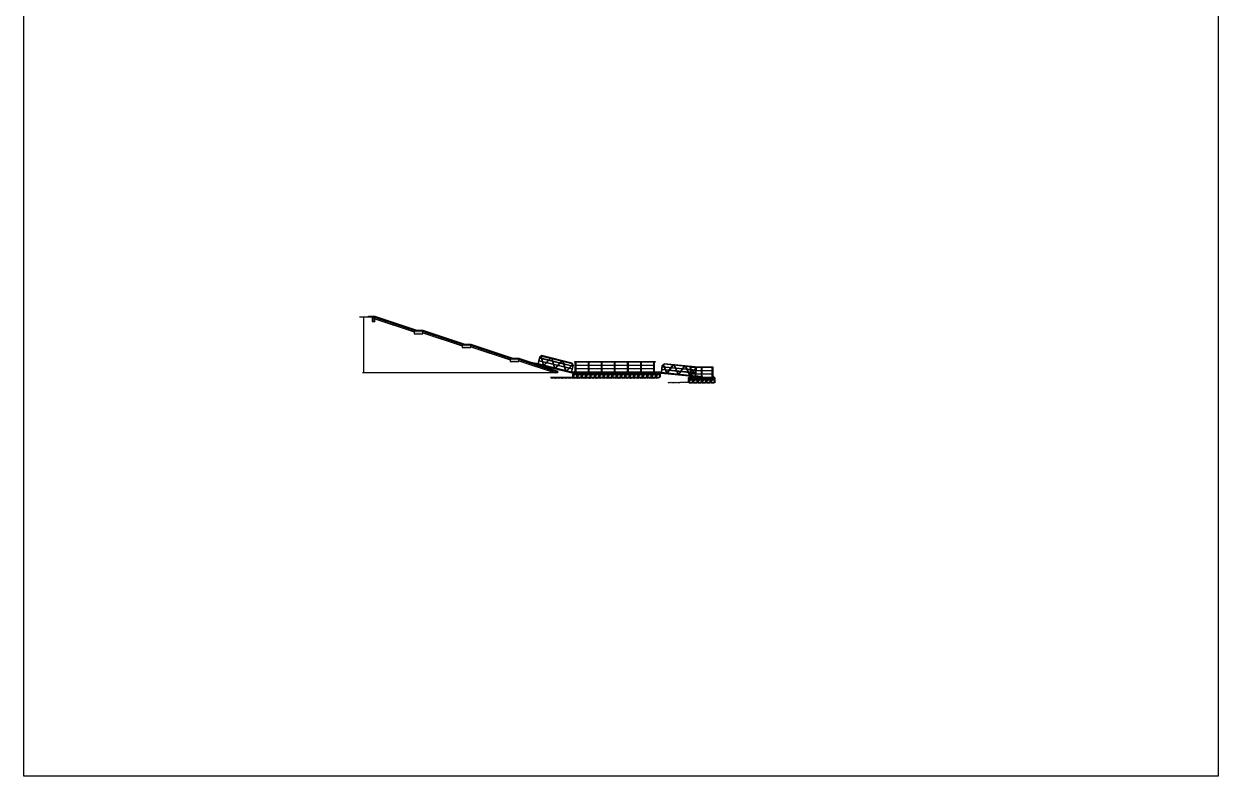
# Model space of a CAD drawing. Header units: inches. Extents: x -109738 to 221208, y -141753 to 114586.
# Drawn here: x 84264 to 221208, y -69412 to 16813 of the extents above; entities that cross this region are included whole.
import ezdxf

# ---------------------------------------------------------------- set-up
doc = ezdxf.new("R2010")
doc.units = ezdxf.units.IN
doc.header["$LTSCALE"] = 1000
doc.header["$MEASUREMENT"] = 0
doc.linetypes.add('ACAD_ISO03W100', pattern=[30, 12, -18])
doc.linetypes.add('CENTER2', pattern=[28.575, 19.05, -3.175, 3.175, -3.175])
for name, color, linetype in [('W-bridge approach引桥', 4, 'Continuous'), ('W-FLOAT_BOWL浮筒', 5, 'Continuous'), ('W-PLASTIC_RAILINGS塑木栏杆', 6, 'Continuous'), ('W-STEEL_FRAME钢架', 3, 'Continuous'), ('W-STEEL_KEEL钢龙骨', 5, 'Continuous'), ('W-WOOD_FLOOR木地板', 30, 'Continuous'), ('W-WOOD_STUD木龙骨', 25, 'Continuous'), ('变形缝', 4, 'Continuous'), ('塑木板', 32, 'Continuous'), ('尺寸', 6, 'Continuous'), ('短销钉', 253, 'Continuous'), ('粗线', 6, 'Continuous'), ('螺栓', 146, 'Continuous'), ('龙骨', 10, 'Continuous')]:
    doc.layers.add(name, color=color, linetype=linetype)
doc.layers.add('伯利恒浮筒', color=5, linetype='Continuous', lineweight=5)

# ---------------------------------------------------------------- blocks, each defined once
blk = doc.blocks.new('*U133')
at = {"color": 5}
for p, q in [((-2, -53), (-2, -1)), ((-2, -1), (2, -1)), ((2, -13), (-2, -14)), ((2, -13), (-2, -14)), ((2, -15), (-2, -16)), ((2, -15), (-2, -16)), ((2, -17), (-2, -18)), ((2, -17), (-2, -18)), ((2, -19), (-2, -20)), ((2, -19), (-2, -20)), ((2, -19), (-2, -20)), ((2, -19), (-2, -20)), ((2, -21), (-2, -22)), ((2, -21), (-2, -22)), ((2, -21), (-2, -22)), ((2, -21), (-2, -22)), ((2, -23), (-2, -24)), ((2, -23), (-2, -24)), ((2, -25), (-2, -26)), ((2, -25), (-2, -26)), ((2, -27), (-2, -28)), ((2, -27), (-2, -28)), ((2, -29), (-2, -30)), ((2, -29), (-2, -30)), ((2, -29), (-2, -30)), ((2, -29), (-2, -30)), ((2, -31), (-2, -32)), ((2, -31), (-2, -32)), ((2, -31), (-2, -32)), ((2, -31), (-2, -32)), ((2, -33), (-2, -34)), ((2, -33), (-2, -34)), ((2, -35), (-2, -36)), ((2, -35), (-2, -36)), ((2, -37), (-2, -38)), ((2, -37), (-2, -38)), ((2, -39), (-2, -40)), ((2, -39), (-2, -40)), ((2, -39), (-2, -40)), ((2, -39), (-2, -40)), ((2, -41), (-2, -42)), ((2, -41), (-2, -42)), ((2, -41), (-2, -42)), ((2, -41), (-2, -42)), ((2, -43), (-2, -44)), ((2, -43), (-2, -44)), ((2, -46), (-2, -47)), ((2, -46), (-2, -47)), ((2, -48), (-2, -49)), ((2, -48), (-2, -49)), ((2, -48), (-2, -49)), ((2, -48), (-2, -49)), ((2, -50), (-2, -51)), ((2, -50), (-2, -51)), ((2, -50), (-2, -51)), ((2, -50), (-2, -51)), ((2, -52), (-2, -53)), ((2, -52), (-2, -53)), ((2, -52), (-2, -53)), ((0, -60), (-2, -53)), ((2, -54), (-2, -55)), ((2, -57), (-1, -57)), ((1, -59), (-1, -59)), ((2, -53), (0, -60)), ((2, -1), (2, -53))]:
    blk.add_line(p, q, dxfattribs=at)
blk.add_lwpolyline([(-3, 0), (-2, -1), (2, -1), (3, 0)], close=True, dxfattribs=at)
blk = doc.blocks.new('A$C0837b8cf')
at = {"layer": 'W-STEEL_FRAME钢架'}
blk.add_lwpolyline([(-17, 0), (-17, 140), (58, 140), (58, 137, -0.4142136), (54, 133), (-3, 130, 0.324101), (-8, 122), (-8, 18, 0.2902278), (-2, 10), (54, 7, -0.4142136), (58, 3), (58, 0)], format="xyb", close=True, dxfattribs=at)
blk = doc.blocks.new('*U259')
at = {"layer": '龙骨'}
for points in [[(-25, -30), (25, -30), (25, 30), (-25, 30)], [(-20, -25), (20, -25), (20, 25), (-20, 25)]]:
    blk.add_lwpolyline(points, close=True, dxfattribs=at)
blk = doc.blocks.new('*U260')
at = {"layer": '变形缝', "color": 0, "linetype": 'ByBlock', "lineweight": -2, "transparency": 16777216}
for p in [(0, 0), (400, 0), (800, 0), (1200, 0), (1600, 0), (2000, 0), (2400, 0)]:
    blk.add_blockref('*U259', p, dxfattribs=at)
blk = doc.blocks.new('blhft')
at = {"layer": 'W-FLOAT_BOWL浮筒', "ltscale": 0.5}
for p, q in [((-302, 230), (-302, 220)), ((302, 284), (302, 274))]:
    blk.add_line(p, q, dxfattribs=at)
at = {"layer": 'W-FLOAT_BOWL浮筒'}
for p, q in [((-302, 226), (-174, 226)), ((-298, 234), (-184, 234)), ((-298, 216), (-184, 216)), ((-250, 234), (-250, 375)), ((-250, 70), (-250, 216)), ((-230, 395), (230, 395)), ((-208, 397), (208, 397)), ((-208, 397), (-208, 395)), ((-180, 0), (180, 0)), ((-174, 244), (-174, 375)), ((174, 280), (-174, 226)), ((-174, 206), (-174, 70)), ((174, 298), (174, 375)), ((174, 280), (302, 280)), ((174, 260), (174, 70)), ((184, 288), (298, 288)), ((184, 270), (298, 270)), ((208, 397), (208, 395)), ((250, 375), (250, 288)), ((250, 270), (250, 70))]:
    blk.add_line(p, q, dxfattribs=at)
at = {"layer": 'W-FLOAT_BOWL浮筒', "ltscale": 0.5}
for centre, start, end in [((-298, 230), 90, 180), ((298, 284), 0, 90)]:
    blk.add_arc(centre, 4, start, end, dxfattribs=at)
at = {"layer": 'W-FLOAT_BOWL浮筒'}
for centre, radius, start, end in [((-298, 220), 4, 180, 270), ((-230, 375), 20, 90, 180), ((-180, 70), 70, 180, 270), ((0, -1768), 2175, 84.50426, 95.49574), ((-184, 244), 10, 270, 0), ((-184, 206), 10, 0, 90), ((-154, 375), 20, 90, 180), ((-104, 70), 70, 180, 270), ((104, 70), 70, 270, 0), ((154, 375), 20, 0, 90), ((184, 298), 10, 180, 270), ((184, 260), 10, 90, 180), ((180, 70), 70, 270, 0), ((230, 375), 20, 0, 90), ((298, 274), 4, 270, 0)]:
    blk.add_arc(centre, radius, start, end, dxfattribs=at)
at = {"layer": 'W-FLOAT_BOWL浮筒', "extrusion": (0, 0, -1)}
blk.add_ellipse((-212, 375), major_axis=(-30.4, 0), ratio=0.9218093, start_param=3.1415927, end_param=6.2831853, dxfattribs=at)
at = {"layer": 'W-FLOAT_BOWL浮筒'}
blk.add_ellipse((-212, 320), major_axis=(-16, 0), ratio=0.75, dxfattribs=at)
blk.add_ellipse((212, 375), major_axis=(30.4, 0.1), ratio=0.9218093, start_param=3.1415927, end_param=6.2831853, dxfattribs=at)
at = {"layer": 'W-FLOAT_BOWL浮筒', "extrusion": (0, 0, -1)}
blk.add_ellipse((212, 320), major_axis=(16, 0), ratio=0.75, dxfattribs=at)
blk = doc.blocks.new('dxd')
at = {"layer": '短销钉', "lineweight": 13}
for p, q in [((-86, 227), (-56, 200)), ((-79, 244), (79, 244)), ((-78, 244), (-78, 246)), ((-78, 246), (78, 246)), ((-52, 180), (-52, 193)), ((-49, 153), (-28, 136)), ((-43, 197), (42, 197)), ((-29, 39), (-29, 45)), ((-26, 48), (-24, 48)), ((-24, 30), (-24, 128)), ((-24, 30), (24, 30)), ((-24, 30), (-18, 2)), ((-19, 133), (19, 133)), ((-16, 0), (16, 0)), ((-6, 39), (-6, 44)), ((6, 39), (6, 44)), ((24, 30), (18, 2)), ((24, 30), (24, 128)), ((26, 48), (24, 48)), ((49, 153), (28, 136)), ((29, 39), (29, 45)), ((52, 180), (52, 193)), ((86, 227), (56, 200)), ((78, 244), (78, 246))]:
    blk.add_line(p, q, dxfattribs=at)
at = {"layer": '短销钉', "lineweight": 13, "ltscale": 0.1}
for p, q in [((-18, 2), (-18, 0)), ((-18, 0), (-16, 0)), ((16, 0), (18, 0)), ((18, 2), (18, 0))]:
    blk.add_line(p, q, dxfattribs=at)
at = {"layer": '短销钉', "lineweight": 13}
for centre, radius, start, end in [((-79, 234), 10, 90, 228.00092), ((0, -1254), 1503, 87.04345, 92.95655), ((-44, 170), 13.5, 126.56574, 231), ((-62, 193), 10, 0, 48.00092), ((-35, 154), 31.4, 56.41658, 122.85309), ((-43, 161), 10, 184.14788, 231), ((-34, 186), 31.4, 236.13806, 303.55692), ((-26, 45), 3, 90, 180), ((-34, 128), 10, 0, 51), ((-16, 2), 2.5, 191.30993, 270), ((-25, 170), 13.5, 308.36964, 51.90106), ((-3, 44), 3, 115.37693, 180), ((0, 38), 10, 64.62307, 115.37693), ((3, 44), 3, 0, 64.62307), ((25, 170), 13.5, 128.09894, 231.63036), ((16, 2), 2.5, 270, 348.69007), ((35, 155), 31.3, 57.12872, 123.60194), ((34, 186), 31.4, 236.43853, 303.86649), ((34, 128), 10, 129, 180), ((26, 45), 3, 0, 90), ((42, 161), 10, 309, 355.85212), ((62, 193), 10, 131.99908, 180), ((44, 170), 13.5, 309, 53.43426), ((79, 234), 10, 311.99908, 90)]:
    blk.add_arc(centre, radius, start, end, dxfattribs=at)
for centre, major_axis, start_param, end_param in [((-23, 39), (0, -9), 4.712389, 6.1157372), ((0, 39), (0, 9), 1.5707963, 4.712389)]:
    blk.add_ellipse(centre, major_axis=major_axis, ratio=0.6666667, start_param=start_param, end_param=end_param, dxfattribs=at)
at = {"layer": '短销钉', "lineweight": 13, "extrusion": (0, 0, -1)}
blk.add_ellipse((23, 39), major_axis=(0, -9), ratio=0.6666667, start_param=4.712389, end_param=6.1157372, dxfattribs=at)
blk = doc.blocks.new('短销固定件正视面')
at = {"layer": '塑木板', "color": 156}
blk.add_lwpolyline([(2149439, 351499), (2149442, 351499), (2149489, 351499), (2149489, 351452), (2149489, 351449), (2149439, 351449)], close=True, dxfattribs=at)
at = {"layer": '塑木板', "color": 5}
blk.add_lwpolyline([(2149489, 351449), (2149489, 351499), (2149439, 351499)], dxfattribs=at)
at = {"layer": '螺栓', "color": 156}
for points in [[(2149454, 351197), (2149475, 351197), (2149475, 351187), (2149454, 351187)], [(2149455, 351199), (2149473, 351199), (2149473, 351197), (2149455, 351197)], [(2149459, 351197), (2149470, 351197), (2149470, 351187), (2149459, 351187)]]:
    blk.add_lwpolyline(points, close=True, dxfattribs=at)
blk.add_lwpolyline([(2149458, 351449), (2149458, 351182), (2149470, 351182), (2149470, 351449)], dxfattribs=at)
blk = doc.blocks.new('A$C47c33f2f')
at = {"color": 4}
for p, q in [((0, 0), (46, 0)), ((44, 2), (2, 2)), ((2, 2), (2, 2)), ((4, 18), (4, 4)), ((4, 18), (42, 18)), ((4, 4), (42, 4)), ((12, 26), (12, 88)), ((12, 26), (32, 26)), ((34, 26), (34, 88)), ((42, 16), (42, 4))]:
    blk.add_line(p, q, dxfattribs=at)
blk.add_circle((23, 104), 15, dxfattribs=at)
for centre, radius, start, end in [((2, 0), 2.5, 90, 180), ((2, 4), 2, 270, 0), ((12, 18), 8, 90, 180), ((-5, 88), 17.3, 1.48254, 29.93066), ((32, 16), 10, 0, 90), ((51, 88), 17.3, 150.06934, 178.51746), ((44, 4), 2, 180, 270), ((44, 0), 2.5, 0, 90)]:
    blk.add_arc(centre, radius, start, end, dxfattribs=at)
at = {"layer": '尺寸'}
for p, q in [((0, 0), (0, 0)), ((0, 0), (0, 0)), ((44, 2), (44, 2)), ((46, 0), (46, 0))]:
    blk.add_line(p, q, dxfattribs=at)
blk = doc.blocks.new('连接')
at = {"layer": 'W-STEEL_KEEL钢龙骨'}
blk.add_lwpolyline([(503899, 498604), (503899, 498534), (503959, 498534), (503959, 498604)], dxfattribs=at)
blk.add_circle((503929, 498604), 5, dxfattribs=at)
blk.add_arc((503929, 498604), 30, 0, 180, dxfattribs=at)
blk = doc.blocks.new('*U261')
at = {"layer": '伯利恒浮筒'}
for p in [(-250, -243), (250, -243)]:
    blk.add_blockref('blhft', p, dxfattribs=at)
at = {"layer": '塑木板', "color": 0}
blk.add_blockref('短销固定件正视面', (-2149464, -351256), dxfattribs=at)
at = {"layer": '短销钉'}
blk.add_blockref('dxd', (0, -57), dxfattribs=at)
blk = doc.blocks.new('*U262')
at = {"color": 0, "linetype": 'ByBlock', "lineweight": -2, "transparency": 16777216}
for p in [(-7000, 0), (-6000, 0), (-5000, 0), (-4000, 0), (-3000, 0), (-2000, 0), (-1000, 0), (0, 0)]:
    blk.add_blockref('*U261', p, dxfattribs=at)
blk = doc.blocks.new('*U263')
at = {"layer": 'W-WOOD_FLOOR木地板', "xscale": -0.5725585485362127, "yscale": 0.5725585485362127, "zscale": 0.5725585485362127}
blk.add_blockref('A$C0837b8cf', (12, -40), dxfattribs=at)
blk = doc.blocks.new('*U264')
at = {"color": 0, "linetype": 'ByBlock', "lineweight": -2, "transparency": 16777216}
for p in [(-7000, 0), (-6000, 0), (-5000, 0), (-4000, 0), (-3000, 0), (-2000, 0), (-1000, 0), (0, 0)]:
    blk.add_blockref('*U263', p, dxfattribs=at)
blk = doc.blocks.new('*U253')
blk.add_lwpolyline([(33, 61), (-33, -61)])
blk = doc.blocks.new('*U254')
at = {"color": 0, "linetype": 'ByBlock', "lineweight": -2, "transparency": 16777216}
for p in [(-12198, 0), (-12098, 0), (-11998, 0), (-11898, 0), (-11798, 0), (-11698, 0), (-11598, 0), (-11498, 0), (-11398, 0), (-11298, 0), (-11198, 0), (-11098, 0), (-10998, 0), (-10898, 0), (-10798, 0), (-10698, 0), (-10598, 0), (-10498, 0), (-10398, 0), (-10298, 0), (-10198, 0), (-10098, 0), (-9998, 0), (-9898, 0), (-9798, 0), (-9698, 0), (-9598, 0), (-9498, 0), (-9398, 0), (-9298, 0), (-9198, 0), (-9099, 0), (-8999, 0), (-8899, 0), (-8799, 0), (-8699, 0), (-8599, 0), (-8499, 0), (-8399, 0), (-8299, 0), (-8199, 0), (-8099, 0), (-7999, 0), (-7899, 0), (-7799, 0), (-7699, 0), (-7599, 0), (-7499, 0), (-7399, 0), (-7299, 0), (-7199, 0), (-7099, 0), (-6999, 0), (-6899, 0), (-6799, 0), (-6699, 0), (-6599, 0), (-6499, 0), (-6399, 0), (-6299, 0), (-6199, 0), (-6099, 0), (-5999, 0), (-5899, 0), (-5799, 0), (-5699, 0), (-5599, 0), (-5499, 0), (-5399, 0), (-5299, 0), (-5199, 0), (-5099, 0), (-4999, 0), (-4899, 0), (-4799, 0), (-4699, 0), (-4599, 0), (-4499, 0), (-4399, 0), (-4299, 0), (-4199, 0), (-4099, 0), (-3999, 0), (-3899, 0), (-3799, 0), (-3699, 0), (-3599, 0), (-3499, 0), (-3399, 0), (-3299, 0), (-3199, 0), (-3099, 0), (-3000, 0), (-2900, 0), (-2800, 0), (-2700, 0), (-2600, 0), (-2500, 0), (-2400, 0), (-2300, 0), (-2200, 0), (-2100, 0), (-2000, 0), (-1900, 0), (-1800, 0), (-1700, 0), (-1600, 0), (-1500, 0), (-1400, 0), (-1300, 0), (-1200, 0), (-1100, 0), (-1000, 0), (-900, 0), (-800, 0), (-700, 0), (-600, 0), (-500, 0), (-400, 0), (-300, 0), (-200, 0), (-100, 0), (0, 0)]:
    blk.add_blockref('*U253', p, dxfattribs=at)
blk = doc.blocks.new('滚轮支架 -left')
for p, q in [((-50, 10), (-22, 81)), ((50, 10), (22, 81))]:
    blk.add_line(p, q)
at = {"color": 3, "linetype": 'CENTER2'}
for p, q in [((-15, 70), (15, 70)), ((0, 85), (0, 55))]:
    blk.add_line(p, q, dxfattribs=at)
blk.add_lwpolyline([(-50, 10), (50, 10), (50, -5), (-50, -5)], close=True)
blk.add_circle((0, 70), 11)
blk.add_arc((0, 70), 25, 26.19556, 153.80444)
blk = doc.blocks.new('滚轮')
for radius in [50, 47, 12.2, 10.3]:
    blk.add_circle((0, 0), radius)
blk = doc.blocks.new('jkhgasjgasjkdgasjdk')
blk.add_lwpolyline([(61709, -4800), (61711, -4805, 0.4142136), (61712, -4806), (62487, -4619, 0.4165142), (62488, -4618), (62487, -4614, 0.4119167), (62486, -4614)], format="xyb", close=True)
at = {"lineweight": 5}
blk.add_lwpolyline([(61812, -4782), (61816, -4799, -0.4142136), (61815, -4800), (61725, -4822, -0.4142136), (61724, -4821), (61720, -4804)], format="xyb", dxfattribs=at)
blk.add_lwpolyline([(61812, -4782), (62469, -4624), (62472, -4636), (61815, -4794)], close=True)
blk.add_lwpolyline([(61813, -4786), (62470, -4629)])
blk = doc.blocks.new('hajsdhjasdhkasd')
at = {"color": 3}
for p, q in [((62502, -3818), (62702, -3618)), ((62502, -4618), (62502, -3818)), ((62547, -3837), (62502, -3818)), ((62547, -3837), (62720, -3663)), ((62547, -4618), (62547, -3837)), ((62702, -3618), (66282, -3618)), ((66282, -3618), (62702, -3618)), ((62720, -3663), (62702, -3618)), ((66263, -3663), (62720, -3663)), ((66263, -3663), (66282, -3618)), ((66263, -3663), (66437, -3837)), ((66282, -3618), (66482, -3818)), ((66437, -4618), (66437, -3837)), ((66482, -4618), (66482, -3818)), ((62492, -4618), (66492, -4618)), ((62492, -4698), (62492, -4618)), ((62492, -4698), (62492, -4618)), ((62492, -4698), (66492, -4698)), ((66492, -4698), (66492, -4618)), ((66492, -4698), (66492, -4647))]:
    blk.add_line(p, q, dxfattribs=at)
at = {"color": 3, "linetype": 'ACAD_ISO03W100'}
for p, q in [((62543, -4618), (62543, -3836)), ((62544, -3834), (62719, -3659)), ((66265, -3659), (62719, -3659)), ((66265, -3659), (66441, -3835)), ((66441, -4618), (66441, -3835))]:
    blk.add_line(p, q, dxfattribs=at)
at = {"color": 0}
for p, q in [((62547, -3932), (66437, -3932)), ((62547, -3982), (66437, -3982)), ((62547, -4250), (66437, -4250)), ((62547, -4300), (66437, -4300))]:
    blk.add_line(p, q, dxfattribs=at)
at = {"color": 2}
for p, q in [((62611, -3767), (62647, -3731)), ((62611, -3767), (63089, -4618)), ((62647, -3731), (63146, -4618)), ((63168, -4618), (63727, -3659)), ((63226, -4618), (63785, -3659)), ((63785, -3659), (63727, -3659)), ((64423, -4618), (63865, -3659)), ((63865, -3659), (63922, -3659)), ((64481, -4618), (63922, -3659)), ((64502, -4618), (65060, -3659)), ((64560, -4618), (65118, -3659)), ((65118, -3659), (65060, -3659)), ((65757, -4618), (65198, -3659)), ((65198, -3659), (65256, -3659)), ((65815, -4618), (65256, -3659)), ((66336, -3731), (65837, -4618)), ((66373, -3767), (65894, -4618)), ((66373, -3767), (66336, -3731))]:
    blk.add_line(p, q, dxfattribs=at)
at = {"color": 4}
blk.add_line((66482, -3818), (66437, -3837), dxfattribs=at)
at = {"color": 3, "lineweight": 5}
for p, q in [((66482, -4618), (66482, -3818)), ((62492, -4698), (62492, -4618)), ((62492, -4678), (62492, -4618)), ((62492, -4678), (62492, -4618)), ((62492, -4698), (62492, -4618)), ((62492, -4678), (62492, -4618)), ((62492, -4678), (62492, -4618)), ((62492, -4698), (66492, -4698)), ((66392, -4698), (66392, -4618)), ((66492, -4678), (66492, -4618)), ((66492, -4698), (66492, -4618))]:
    blk.add_line(p, q, dxfattribs=at)
at = {"color": 1}
for p, q in [((62492, -4618), (62492, -4618)), ((62492, -4618), (62492, -4618)), ((66491, -4619), (66491, -4619)), ((66491, -4619), (66491, -4619))]:
    blk.add_line(p, q, dxfattribs=at)
at = {"color": 3}
for points in [[(62492, -4618), (66492, -4618), (66492, -4698), (62492, -4698)], [(62496, -4622), (62568, -4622), (62568, -4694), (62496, -4694)], [(62496, -4622), (62568, -4622), (62568, -4694), (62496, -4694)], [(66392, -4618), (66492, -4618), (66492, -4698), (66392, -4698)], [(66396, -4622), (66488, -4622), (66488, -4694), (66396, -4694)]]:
    blk.add_lwpolyline(points, close=True, dxfattribs=at)
at = {"color": 3, "lineweight": 5}
for points in [[(62492, -4618), (62572, -4618), (62572, -4698), (62492, -4698)], [(62496, -4622), (62568, -4622), (62568, -4694), (62496, -4694)], [(62496, -4622), (62568, -4622), (62568, -4694), (62496, -4694)], [(66492, -4618), (66392, -4618), (66392, -4698), (66492, -4698)], [(66488, -4622), (66396, -4622), (66396, -4694), (66488, -4694)]]:
    blk.add_lwpolyline(points, close=True, dxfattribs=at)
at = {"rotation": 180}
blk.add_blockref('滚轮支架 -left', (66442, -4703), dxfattribs=at)
blk.add_blockref('滚轮支架 -left', (66442, -4703), dxfattribs=at)
blk.add_blockref('滚轮支架 -left', (66442, -4703), dxfattribs=at)
blk.add_blockref('滚轮支架 -left', (66442, -4703), dxfattribs=at)
blk.add_blockref('滚轮支架 -left', (66442, -4703), dxfattribs=at)
blk.add_blockref('滚轮支架 -left', (66442, -4703), dxfattribs=at)
blk.add_blockref('滚轮', (66442, -4773))
blk.add_blockref('滚轮', (66442, -4773))
blk.add_blockref('滚轮', (66442, -4773))
at = {"xscale": -1, "rotation": 7.958645654044859}
blk.add_blockref('jkhgasjgasjkdgasjdk', (127739, 8603), dxfattribs=at)
blk = doc.blocks.new('sdgdfghdrth')
h = blk.add_hatch()
h.set_pattern_fill('AR-CONC', color=256, scale=100)
h.set_pattern_definition([(50, (0, 0), (182.18467, -15.93909), [19.05, -209.55]), (355, (0, 0), (-35.24283, 191.05664), [15.24, -167.64]), (100.451, (15.18, -1.33), (146.9425, 175.11669), [16.19, -178.09]), (46.1842, (0, 50.8), (271.07904, -42.04233), [28.575, -314.325]), (96.6356, (22.6, 47.3), (237.40423, 247.42556), [24.285, -267.135]), (351.184, (0, 50.8), (237.4046, 247.4251), [22.86, -251.46]), (21, (25.4, 38.1), (151.61488, -102.26552), [19.05, -209.55]), (326, (25.4, 38.1), (61.80203, 184.18797), [15.24, -167.64]), (71.4514, (38.03, 29.58), (213.4165, 81.92286), [16.19, -178.09]), (37.5, (0, 0), (3.088603, 84.55504), [0, -165.608, 0, -170.18, 0, -168.275]), (7.5, (0, 0), (66.81966, 100.180575), [0, -97.028, 0, -161.798, 0, -64.135]), (327.5, (-56.64, 0), (135.590595, -5.728744), [0, -63.5, 0, -198.12, 0, -262.89]), (317.5, (-82.04, 0), (148.12918, 25.42649), [0, -82.55, 0, -131.572, 0, -186.69])])
h.paths.add_polyline_path([(141597, -21764), (141297, -21764), (141297, -21664), (140997, -21664), (140997, -21564), (140697, -21564), (140697, -21464), (140397, -21464), (140397, -21364), (140097, -21364), (140097, -21264), (139797, -21264), (139797, -21164), (139497, -21164), (139497, -21264), (143686, -22664), (143997, -22664), (143997, -22564), (143697, -22564), (143697, -22464), (143397, -22464), (143397, -22364), (143097, -22364), (143097, -22264), (142797, -22264), (142797, -22164), (142497, -22164), (142497, -22064), (142197, -22064), (142197, -21964), (141897, -21964), (141897, -21864), (141597, -21864)])
for points in [[(139497, -20964), (143997, -22464)], [(139797, -21264), (139797, -21164), (139497, -21164)], [(139497, -21264), (143686, -22664)], [(140097, -21364), (140097, -21264), (139797, -21264)], [(140397, -21464), (140397, -21364), (140097, -21364)], [(140697, -21564), (140697, -21464), (140397, -21464)], [(140997, -21664), (140997, -21564), (140697, -21564)], [(141297, -21764), (141297, -21664), (140997, -21664)], [(141597, -21864), (141597, -21764), (141297, -21764)], [(141897, -21964), (141897, -21864), (141597, -21864)], [(142197, -22064), (142197, -21964), (141897, -21964)], [(142497, -22164), (142497, -22064), (142197, -22064)], [(142797, -22264), (142797, -22164), (142497, -22164)], [(143097, -22364), (143097, -22264), (142797, -22264)], [(143397, -22464), (143397, -22364), (143097, -22364)], [(143697, -22564), (143697, -22464), (143397, -22464)], [(143997, -22664), (143997, -22564), (143697, -22564)]]:
    blk.add_lwpolyline(points)

msp = doc.modelspace()

# ---------------------------------------------------------------- hatches: boundary and pattern name
h = msp.add_hatch()
h.set_pattern_fill('AR-CONC', color=256, scale=100)
h.set_pattern_definition([(50, (1814.95, -539.92), (182.18467, -15.93909), [19.05, -209.55]), (355, (1814.95, -539.92), (-35.24283, 191.05664), [15.24, -167.64]), (100.451, (1830.13, -541.25), (146.9425, 175.1167), [16.19, -178.09]), (46.1842, (1814.95, -489.12), (271.07904, -42.04233), [28.575, -314.325]), (96.6356, (1837.54, -492.62), (237.40423, 247.42556), [24.285, -267.135]), (351.184, (1814.95, -489.12), (237.4046, 247.4251), [22.86, -251.46]), (21, (1840.35, -501.82), (151.61488, -102.26552), [19.05, -209.55]), (326, (1840.35, -501.82), (61.80203, 184.18797), [15.24, -167.64]), (71.4514, (1852.98, -510.34), (213.4165, 81.92286), [16.19, -178.09]), (37.5, (1814.95, -539.92), (3.088603, 84.55504), [0, -165.608, 0, -170.18, 0, -168.275]), (7.5, (1814.95, -539.92), (66.81966, 100.180575), [0, -97.028, 0, -161.798, 0, -64.135]), (327.5, (1758.307, -539.92), (135.590595, -5.728744), [0, -63.5, 0, -198.12, 0, -262.89]), (317.5, (1732.91, -539.92), (148.12918, 25.42649), [0, -82.55, 0, -131.572, 0, -186.69])])
h.paths.add_polyline_path([(124512, -16792), (124212, -16792), (124212, -17292), (124512, -17292)])
h = msp.add_hatch()
h.set_pattern_fill('AR-CONC', color=256, scale=100)
h.set_pattern_definition([(50, (1814.95, -539.92), (182.18467, -15.93909), [19.05, -209.55]), (355, (1814.95, -539.92), (-35.24283, 191.05664), [15.24, -167.64]), (100.451, (1830.13, -541.25), (146.9425, 175.11669), [16.19, -178.09]), (46.1842, (1814.95, -489.12), (271.07904, -42.04233), [28.575, -314.325]), (96.6356, (1837.54, -492.62), (237.40423, 247.42556), [24.285, -267.135]), (351.184, (1814.95, -489.12), (237.4046, 247.4251), [22.86, -251.46]), (21, (1840.35, -501.82), (151.61488, -102.26552), [19.05, -209.55]), (326, (1840.35, -501.82), (61.80203, 184.18797), [15.24, -167.64]), (71.4514, (1852.98, -510.34), (213.4165, 81.92286), [16.19, -178.09]), (37.5, (1814.95, -539.92), (3.088603, 84.55504), [0, -165.608, 0, -170.18, 0, -168.275]), (7.5, (1814.95, -539.92), (66.81966, 100.180575), [0, -97.028, 0, -161.798, 0, -64.135]), (327.5, (1758.307, -539.92), (135.590595, -5.728744), [0, -63.5, 0, -198.12, 0, -262.89]), (317.5, (1732.91, -539.92), (148.12918, 25.42649), [0, -82.55, 0, -131.572, 0, -186.69])])
h.paths.add_polyline_path([(124512, -16792), (124212, -16792), (124212, -17292), (124512, -17292)], flags=17)
h.paths.add_polyline_path([(129012, -18396), (130012, -18396), (130012, -18496), (130012, -18696), (129012, -18696), (129012, -18496), (124512, -16992), (124512, -17292), (124212, -17292), (124212, -16792), (124512, -16792), (124512, -16892), (124812, -16892), (124812, -16992), (125112, -16992), (125112, -17092), (125412, -17092), (125412, -17192), (125712, -17192), (125712, -17292), (126012, -17292), (126012, -17392), (126312, -17392), (126312, -17492), (126612, -17492), (126612, -17592), (126912, -17592), (126912, -17692), (127212, -17692), (127212, -17792), (127512, -17792), (127512, -17892), (127812, -17892), (127812, -17992), (128112, -17992), (128112, -18092), (128412, -18092), (128412, -18192), (128712, -18192), (128712, -18292), (129012, -18292)])
h = msp.add_hatch()
h.set_pattern_fill('AR-CONC', color=256, scale=100)
h.set_pattern_definition([(50, (7314.95, -2143.89), (182.18467, -15.93909), [19.05, -209.55]), (355, (7314.95, -2143.9), (-35.24283, 191.05664), [15.24, -167.64]), (100.451, (7330.13, -2145.22), (146.9425, 175.11669), [16.19, -178.09]), (46.1842, (7314.95, -2093.1), (271.07904, -42.04233), [28.575, -314.325]), (96.6356, (7337.54, -2096.6), (237.40423, 247.42556), [24.285, -267.135]), (351.184, (7314.95, -2093.1), (237.4046, 247.4251), [22.86, -251.46]), (21, (7340.35, -2105.79), (151.61488, -102.26552), [19.05, -209.55]), (326, (7340.35, -2105.8), (61.80203, 184.18797), [15.24, -167.64]), (71.4514, (7352.98, -2114.31), (213.4165, 81.92286), [16.19, -178.09]), (37.5, (7314.95, -2143.89), (3.088603, 84.55504), [0, -165.608, 0, -170.18, 0, -168.275]), (7.5, (7314.95, -2143.89), (66.81966, 100.180575), [0, -97.028, 0, -161.798, 0, -64.135]), (327.5, (7258.307, -2143.89), (135.590595, -5.728744), [0, -63.5, 0, -198.12, 0, -262.89]), (317.5, (7232.91, -2143.89), (148.12918, 25.42649), [0, -82.55, 0, -131.572, 0, -186.69])])
h.paths.add_polyline_path([(130012, -18396), (129712, -18396), (129712, -18896), (130012, -18896)], flags=17)
h.paths.add_polyline_path([(134512, -20000), (135512, -20000), (135512, -20100), (135512, -20300), (134512, -20300), (134512, -20100), (130012, -18596), (130012, -18896), (129712, -18896), (129712, -18396), (130012, -18396), (130012, -18496), (130312, -18496), (130312, -18596), (130612, -18596), (130612, -18696), (130912, -18696), (130912, -18796), (131212, -18796), (131212, -18896), (131512, -18896), (131512, -18996), (131812, -18996), (131812, -19096), (132112, -19096), (132112, -19196), (132412, -19196), (132412, -19296), (132712, -19296), (132712, -19396), (133012, -19396), (133012, -19496), (133312, -19496), (133312, -19596), (133612, -19596), (133612, -19696), (133912, -19696), (133912, -19796), (134212, -19796), (134212, -19896), (134512, -19896)])
h = msp.add_hatch()
h.set_pattern_fill('AR-CONC', color=256, scale=100)
h.set_pattern_definition([(50, (12814.95, -3747.87), (182.18467, -15.93909), [19.05, -209.55]), (355, (12814.95, -3747.87), (-35.24283, 191.05664), [15.24, -167.64]), (100.451, (12830.13, -3749.2), (146.9425, 175.11669), [16.19, -178.09]), (46.1842, (12814.95, -3697.07), (271.07904, -42.04233), [28.575, -314.325]), (96.6356, (12837.54, -3700.57), (237.40423, 247.42556), [24.285, -267.135]), (351.184, (12814.95, -3697.07), (237.4046, 247.4251), [22.86, -251.46]), (21, (12840.35, -3709.77), (151.61488, -102.26552), [19.05, -209.55]), (326, (12840.35, -3709.77), (61.80203, 184.18797), [15.24, -167.64]), (71.4514, (12852.98, -3718.29), (213.4165, 81.92286), [16.19, -178.09]), (37.5, (12814.95, -3747.866), (3.088603, 84.55504), [0, -165.608, 0, -170.18, 0, -168.275]), (7.5, (12814.95, -3747.87), (66.81966, 100.180575), [0, -97.028, 0, -161.798, 0, -64.135]), (327.5, (12758.307, -3747.866), (135.590595, -5.728744), [0, -63.5, 0, -198.12, 0, -262.89]), (317.5, (12732.91, -3747.87), (148.12918, 25.42649), [0, -82.55, 0, -131.572, 0, -186.69])])
h.paths.add_polyline_path([(135512, -20000), (135212, -20000), (135212, -20500), (135512, -20500)], flags=17)
h.paths.add_polyline_path([(140012, -21604), (141012, -21604), (141012, -21704), (141012, -21904), (140012, -21904), (140012, -21704), (135512, -20200), (135512, -20500), (135212, -20500), (135212, -20000), (135512, -20000), (135512, -20100), (135812, -20100), (135812, -20200), (136112, -20200), (136112, -20300), (136412, -20300), (136412, -20400), (136712, -20400), (136712, -20500), (137012, -20500), (137012, -20600), (137312, -20600), (137312, -20700), (137612, -20700), (137612, -20800), (137912, -20800), (137912, -20900), (138212, -20900), (138212, -21000), (138512, -21000), (138512, -21100), (138812, -21100), (138812, -21200), (139112, -21200), (139112, -21300), (139412, -21300), (139412, -21400), (139712, -21400), (139712, -21500), (140012, -21500)])
at = {"layer": 'W-WOOD_STUD木龙骨'}
h = msp.add_hatch(dxfattribs=at)
h.set_pattern_fill('木纹03', color=256, scale=100)
h.set_pattern_definition([(0, (-993904.89, -466233.65), (200, 200), [10, -190]), (90, (-993824.89, -466163.65), (-200, 200), [20, -180]), (45, (-993864.89, -466183.65), (0, 199.998082), [14.14, -42.42, 14.14, -28.28, 99, -85]), (45, (-993914.89, -466243.65), (0, 200), [14.142, -28.284, 14.142, -226.2]), (45, (-993844.89, -466223.65), (0, 200), [14.142, -268.700712]), (45, (-993824.89, -466233.65), (0, 200), [14.142, -268.700712]), (45, (-993854.89, -466213.65), (0, 200), [14.142, -268.700712]), (45, (-993864.89, -466203.65), (0, 200), [28.284, -254.558712]), (45, (-993814.89, -466053.65), (0, 200), [28.284, -254.558712]), (45, (-993884.89, -466193.65), (0, 200), [56.568, -226.274712]), (45, (-993894.89, -466183.65), (0, 200), [56.568, -226.274712]), (45, (-993764.89, -466123.65), (0, 200), [56.568, -226.274712]), (45, (-993904.89, -466163.65), (0, 200), [42.4264, -240.416312]), (45, (-993944.89, -466133.65), (0, 200), [42.4264, -240.416312]), (45, (-993924.89, -466153.65), (0, 200), [42.4264, -240.416312]), (45, (-993794.89, -466093.65), (0, 200), [70.71068, -212.132032]), (45, (-993814.89, -466083.65), (0, 200), [70.71068, -212.132032]), (45, (-993794.89, -466133.65), (0, 200), [98.99495, -183.847763]), (26.565051, (-993884.89, -466213.65), (200, 8e-08), [22.360678, -424.852916]), (26.565051, (-993844.89, -466153.65), (200, 8e-08), [22.360678, -424.852916]), (26.565051, (-993854.89, -466173.65), (200, 8e-08), [22.360678, -424.852916]), (26.565051, (-993894.89, -466233.65), (200, 8e-08), [44.72136, -402.492235]), (26.565051, (-993854.89, -466143.65), (200, 8e-08), [67.08204, -380.131556]), (26.565051, (-993874.89, -466133.65), (200, 8e-08), [89.44272, -357.770876]), (26.565051, (-993894.89, -466123.65), (200, 8e-08), [89.44272, -357.770876]), (26.565051, (-993924.89, -466063.65), (200, 8e-08), [89.44272, -357.770876]), (26.565051, (-993924.89, -466083.65), (200, 8e-08), [111.8034, -335.410195]), (26.565051, (-993914.89, -466103.65), (200, 8e-08), [111.8034, -335.410195]), (63.434949, (-993844.89, -466183.65), (1e-08, 200), [22.360678, -424.852916]), (63.434949, (-993874.89, -466203.65), (1e-08, 200), [22.360678, -424.852916]), (63.434949, (-993904.89, -466233.65), (1e-08, 200), [44.72136, -402.492235]), (63.434949, (-993844.89, -466203.65), (1e-08, 200), [44.72136, -402.492235]), (63.434949, (-993924.89, -466243.65), (1e-08, 200), [67.08204, -380.131556]), (63.434949, (-993944.89, -466243.65), (1e-08, 200), [89.44272, -357.770876]), (63.434949, (-993764.89, -466233.65), (1e-08, 200), [89.44272, -357.770876]), (63.434949, (-993834.89, -466213.65), (1e-08, 200), [89.44272, -357.770876]), (63.434949, (-993794.89, -466233.65), (1e-08, 200), [111.8034, -335.410195]), (63.434949, (-993814.89, -466223.65), (1e-08, 200), [111.8034, -335.410195])])
h.paths.add_polyline_path([(157220, -23129), (157220, -23104), (147220, -23104), (147220, -23129)])
h = msp.add_hatch(dxfattribs=at)
h.set_pattern_fill('木纹03', color=256, scale=100)
h.set_pattern_definition([(0, (-987632.8, -466843), (200, 200), [10, -190]), (90, (-987552.8, -466773), (-200, 200), [20, -180]), (45, (-987592.79, -466793.01), (0, 199.998082), [14.14, -42.42, 14.14, -28.28, 99, -85]), (45, (-987642.79, -466853.01), (0, 200), [14.142, -28.284, 14.142, -226.2]), (45, (-987572.79, -466833.01), (0, 200), [14.142, -268.700712]), (45, (-987552.79, -466843.01), (0, 200), [14.142, -268.700712]), (45, (-987582.79, -466823.01), (0, 200), [14.142, -268.700712]), (45, (-987592.79, -466813.01), (0, 200), [28.284, -254.558712]), (45, (-987542.79, -466663.01), (0, 200), [28.284, -254.558712]), (45, (-987612.79, -466803.01), (0, 200), [56.568, -226.274712]), (45, (-987622.79, -466793.01), (0, 200), [56.568, -226.274712]), (45, (-987492.79, -466733.01), (0, 200), [56.568, -226.274712]), (45, (-987632.79, -466773.01), (0, 200), [42.4264, -240.416312]), (45, (-987672.79, -466743.01), (0, 200), [42.4264, -240.416312]), (45, (-987652.79, -466763.01), (0, 200), [42.4264, -240.416312]), (45, (-987522.79, -466703.01), (0, 200), [70.71068, -212.132032]), (45, (-987542.79, -466693.01), (0, 200), [70.71068, -212.132032]), (45, (-987522.79, -466743.01), (0, 200), [98.99495, -183.847763]), (26.565051, (-987612.79, -466823.01), (200, 8e-08), [22.360678, -424.852916]), (26.565051, (-987572.79, -466763.01), (200, 8e-08), [22.360678, -424.852916]), (26.565051, (-987582.79, -466783.01), (200, 8e-08), [22.360678, -424.852916]), (26.565051, (-987622.79, -466843.01), (200, 8e-08), [44.72136, -402.492235]), (26.565051, (-987582.79, -466753.01), (200, 8e-08), [67.08204, -380.131556]), (26.565051, (-987602.79, -466743.01), (200, 8e-08), [89.44272, -357.770876]), (26.565051, (-987622.79, -466733.01), (200, 8e-08), [89.44272, -357.770876]), (26.565051, (-987652.79, -466673.01), (200, 8e-08), [89.44272, -357.770876]), (26.565051, (-987652.79, -466693.01), (200, 8e-08), [111.8034, -335.410195]), (26.565051, (-987642.79, -466713.01), (200, 8e-08), [111.8034, -335.410195]), (63.434949, (-987572.79, -466793.01), (1e-08, 200), [22.360678, -424.852916]), (63.434949, (-987602.79, -466813.01), (1e-08, 200), [22.360678, -424.852916]), (63.434949, (-987632.79, -466843.01), (1e-08, 200), [44.72136, -402.492235]), (63.434949, (-987572.79, -466813.01), (1e-08, 200), [44.72136, -402.492235]), (63.434949, (-987652.79, -466853.01), (1e-08, 200), [67.08204, -380.131556]), (63.434949, (-987672.79, -466853.01), (1e-08, 200), [89.44272, -357.770876]), (63.434949, (-987492.79, -466843.01), (1e-08, 200), [89.44272, -357.770876]), (63.434949, (-987562.79, -466823.01), (1e-08, 200), [89.44272, -357.770876]), (63.434949, (-987522.79, -466843.01), (1e-08, 200), [111.8034, -335.410195]), (63.434949, (-987542.79, -466833.01), (1e-08, 200), [111.8034, -335.410195])])
h.paths.add_polyline_path([(163492, -23738), (163492, -23713), (160492, -23713), (160492, -23738)])

# ---------------------------------------------------------------- linework, layer by layer
for points in [[(84264, 114586), (221208, 114586), (221208, -69412), (84264, -69412)], [(124512, -16792), (124212, -16792), (124212, -17292), (124512, -17292)], [(130012, -18396), (129012, -18396), (129012, -18696), (130012, -18696)], [(135512, -20000), (134512, -20000), (134512, -20300), (135512, -20300)], [(141012, -21604), (140012, -21604), (140012, -21904), (141012, -21904)]]:
    msp.add_lwpolyline(points, close=True)
for points in [[(124212, -16792), (122750, -16792)], [(123212, -16792), (123212, -23204)], [(123777, -16792), (123777, -16692), (124512, -16692), (124512, -16692)], [(124512, -16692), (129324, -18296)], [(124512, -16792), (124512, -16892)], [(124812, -16992), (124812, -16892), (124512, -16892)], [(124512, -16992), (129012, -18496)], [(125112, -17092), (125112, -16992), (124812, -16992)], [(125412, -17192), (125412, -17092), (125112, -17092)], [(125712, -17292), (125712, -17192), (125412, -17192)], [(126012, -17392), (126012, -17292), (125712, -17292)], [(126312, -17492), (126312, -17392), (126012, -17392)], [(126612, -17592), (126612, -17492), (126312, -17492)], [(126912, -17692), (126912, -17592), (126612, -17592)], [(127212, -17792), (127212, -17692), (126912, -17692)], [(127512, -17892), (127512, -17792), (127212, -17792)], [(127812, -17992), (127812, -17892), (127512, -17892)], [(128112, -18092), (128112, -17992), (127812, -17992)], [(128412, -18192), (128412, -18092), (128112, -18092)], [(128712, -18292), (128712, -18192), (128412, -18192)], [(129012, -18392), (129012, -18292), (128712, -18292)], [(129324, -18296), (130012, -18296)], [(130012, -18296), (134824, -19900)], [(130012, -18396), (130012, -18496)], [(130312, -18596), (130312, -18496), (130012, -18496)], [(130012, -18596), (134512, -20100)], [(130612, -18696), (130612, -18596), (130312, -18596)], [(130912, -18796), (130912, -18696), (130612, -18696)], [(131212, -18896), (131212, -18796), (130912, -18796)], [(131512, -18996), (131512, -18896), (131212, -18896)], [(131812, -19096), (131812, -18996), (131512, -18996)], [(132112, -19196), (132112, -19096), (131812, -19096)], [(132412, -19296), (132412, -19196), (132112, -19196)], [(132712, -19396), (132712, -19296), (132412, -19296)], [(133012, -19496), (133012, -19396), (132712, -19396)], [(133312, -19596), (133312, -19496), (133012, -19496)], [(133612, -19696), (133612, -19596), (133312, -19596)], [(133912, -19796), (133912, -19696), (133612, -19696)], [(134212, -19896), (134212, -19796), (133912, -19796)], [(134512, -19996), (134512, -19896), (134212, -19896)], [(134824, -19900), (135512, -19900)], [(134824, -19900), (135512, -19900)], [(135512, -19900), (140324, -21504)], [(135512, -20000), (135512, -20100)], [(135812, -20200), (135812, -20100), (135512, -20100)], [(135512, -20200), (140012, -21704)], [(136112, -20300), (136112, -20200), (135812, -20200)], [(136412, -20400), (136412, -20300), (136112, -20300)], [(136712, -20500), (136712, -20400), (136412, -20400)], [(137012, -20600), (137012, -20500), (136712, -20500)], [(137312, -20700), (137312, -20600), (137012, -20600)], [(137612, -20800), (137612, -20700), (137312, -20700)], [(137912, -20900), (137912, -20800), (137612, -20800)], [(138212, -21000), (138212, -20900), (137912, -20900)], [(138512, -21100), (138512, -21000), (138212, -21000)], [(138812, -21200), (138812, -21100), (138512, -21100)], [(139112, -21300), (139112, -21200), (138812, -21200)], [(139412, -21400), (139412, -21300), (139112, -21300)], [(139712, -21500), (139712, -21400), (139412, -21400)], [(140012, -21600), (140012, -21500), (139712, -21500)], [(140324, -21504), (141012, -21504)], [(141012, -21604), (141012, -21704)], [(145512, -23204), (123112, -23204)], [(145512, -23104), (145512, -23004)], [(157150, -23704), (144649, -23704)]]:
    msp.add_lwpolyline(points)
at = {"const_width": 3.11}
for points in [[(147101, -23104, -0.2762966), (147357, -23103)], [(157361, -23126, 0.3305811), (157083, -23103)]]:
    msp.add_lwpolyline(points, format="xyb", dxfattribs=at)
at = {"color": 1}
msp.add_lwpolyline([(147220, -23129), (157221, -23129), (157221, -23189), (147220, -23189)], close=True, dxfattribs=at)
at = {"color": 3}
msp.add_lwpolyline([(147295, -23269), (157162, -23269)], dxfattribs=at)
at = {"color": 4}
for points in [[(158137, -24270, 0.520567), (158187, -24270, 0.5205671), (158237, -24270, 0.5205671), (158287, -24270, 0.5205671), (158337, -24270, 0.5205671), (158387, -24270, 0.5205671), (158437, -24270, 0.5205671), (158487, -24270, 0.5205671), (158537, -24270, 0.5205671), (158587, -24270, 0.5205671), (158637, -24270, 0.5205671), (158687, -24270, 0.5205671), (158737, -24270, 0.5205671), (158787, -24270, 0.5205671), (158837, -24270, 0.5205671), (158887, -24270, 0.5205671), (158937, -24270, 0.5205671), (158987, -24270, 0.5205671), (159037, -24270, 0.5205671), (159087, -24270, 0.5205671), (159137, -24270, 0.5205671), (159187, -24270, 0.5205671), (159237, -24270, 0.5205671), (159287, -24270, 0.5205671), (159337, -24270, 0.5205671), (159387, -24270, 0.5205671), (159437, -24270, 0.5205671), (159487, -24270, 0.0646937), (159492, -24276, 0.0646937)], [(160847, -24270, -0.520567), (160797, -24270, -0.5205671), (160747, -24270, -0.5205671), (160697, -24270, -0.5205671), (160647, -24270, -0.5205671), (160597, -24270, -0.5205671), (160547, -24270, -0.5205671), (160497, -24270, -0.5205671), (160447, -24270, -0.5205671), (160397, -24270, -0.5205671), (160347, -24270, -0.5205671), (160297, -24270, -0.5205671), (160247, -24270, -0.5205671), (160197, -24270, -0.5205671), (160147, -24270, -0.5205671), (160097, -24270, -0.5205671), (160047, -24270, -0.5205671), (159997, -24270, -0.5205671), (159947, -24270, -0.5205671), (159897, -24270, -0.5205671), (159847, -24270, -0.5205671), (159797, -24270, -0.5205671), (159747, -24270, -0.5205671), (159697, -24270, -0.5205671), (159647, -24270, -0.5205671), (159597, -24270, -0.5205671), (159547, -24270, -0.5205671), (159497, -24270, -0.0646937), (159492, -24276, -0.0646937)], [(162197, -24270, -0.520567), (162147, -24270, -0.5205671), (162097, -24270, -0.5205671), (162047, -24270, -0.5205671), (161997, -24270, -0.5205671), (161947, -24270, -0.5205671), (161897, -24270, -0.5205671), (161847, -24270, -0.5205671), (161797, -24270, -0.5205671), (161747, -24270, -0.5205671), (161697, -24270, -0.5205671), (161647, -24270, -0.5205671), (161597, -24270, -0.5205671), (161547, -24270, -0.5205671), (161497, -24270, -0.5205671), (161447, -24270, -0.5205671), (161397, -24270, -0.5205671), (161347, -24270, -0.5205671), (161297, -24270, -0.5205671), (161247, -24270, -0.5205671), (161197, -24270, -0.5205671), (161147, -24270, -0.5205671), (161097, -24270, -0.5205671), (161047, -24270, -0.5205671), (160997, -24270, -0.5205671), (160947, -24270, -0.5205671), (160897, -24270, -0.5205671), (160847, -24270, -0.0646937), (160842, -24276, -0.0646937)], [(163547, -24270, -0.520567), (163497, -24270, -0.5205671), (163447, -24270, -0.5205671), (163397, -24270, -0.5205671), (163347, -24270, -0.5205671), (163297, -24270, -0.5205671), (163247, -24270, -0.5205671), (163197, -24270, -0.5205671), (163147, -24270, -0.5205671), (163097, -24270, -0.5205671), (163047, -24270, -0.5205671), (162997, -24270, -0.5205671), (162947, -24270, -0.5205671), (162897, -24270, -0.5205671), (162847, -24270, -0.5205671), (162797, -24270, -0.5205671), (162747, -24270, -0.5205671), (162697, -24270, -0.5205671), (162647, -24270, -0.5205671), (162597, -24270, -0.5205671), (162547, -24270, -0.5205671), (162497, -24270, -0.5205671), (162447, -24270, -0.5205671), (162397, -24270, -0.5205671), (162347, -24270, -0.5205671), (162297, -24270, -0.5205671), (162247, -24270, -0.5205671), (162197, -24270, -0.0646937), (162191, -24276, -0.0646937)]]:
    msp.add_lwpolyline(points, format="xyb", dxfattribs=at)
at = {"layer": 'W-PLASTIC_RAILINGS塑木栏杆'}
for points in [[(147444, -21904), (156650, -21904), (156650, -21954), (147444, -21954)], [(147494, -21954), (147544, -21954), (147544, -23104), (147494, -23104)], [(147544, -22304), (148994, -22304), (148994, -22344), (147544, -22344)], [(147544, -22704), (148994, -22704), (148994, -22744), (147544, -22744)], [(148994, -21954), (149044, -21954), (149044, -23104), (148994, -23104)], [(149044, -22304), (150494, -22304), (150494, -22344), (149044, -22344)], [(149044, -22704), (150494, -22704), (150494, -22744), (149044, -22744)], [(150494, -21954), (150544, -21954), (150544, -23104), (150494, -23104)], [(150544, -22304), (151994, -22304), (151994, -22344), (150544, -22344)], [(150544, -22704), (151994, -22704), (151994, -22744), (150544, -22744)], [(151994, -21954), (152044, -21954), (152044, -23104), (151994, -23104)], [(152044, -22304), (153494, -22304), (153494, -22344), (152044, -22344)], [(152044, -22704), (153494, -22704), (153494, -22744), (152044, -22744)], [(153494, -21954), (153544, -21954), (153544, -23104), (153494, -23104)], [(153544, -22304), (154994, -22304), (154994, -22344), (153544, -22344)], [(153544, -22704), (154994, -22704), (154994, -22744), (153544, -22744)], [(154994, -21954), (155044, -21954), (155044, -23104), (154994, -23104)], [(155044, -22304), (156494, -22304), (156494, -22344), (155044, -22344)], [(155044, -22704), (156494, -22704), (156494, -22744), (155044, -22744)], [(156494, -21954), (156544, -21954), (156544, -23104), (156494, -23104)], [(160681, -22513), (163281, -22513), (163281, -22563), (160681, -22563)], [(160707, -22563), (160757, -22563), (160757, -23713), (160707, -23713)], [(160757, -22913), (161957, -22913), (161957, -22953), (160757, -22953)], [(161957, -22563), (162007, -22563), (162007, -23713), (161957, -23713)], [(162007, -22913), (163207, -22913), (163207, -22953), (162007, -22953)], [(163207, -22563), (163257, -22563), (163257, -23713), (163207, -23713)], [(160757, -23313), (161957, -23313), (161957, -23353), (160757, -23353)], [(162007, -23313), (163207, -23313), (163207, -23353), (162007, -23353)]]:
    msp.add_lwpolyline(points, close=True, dxfattribs=at)
at = {"layer": 'W-STEEL_FRAME钢架'}
msp.add_lwpolyline([(160492, -23878), (163487, -23878), (163487, -23798), (160492, -23798)], close=True, dxfattribs=at)
at = {"layer": 'W-WOOD_STUD木龙骨'}
for points in [[(147220, -23129), (157220, -23129), (157220, -23104), (147220, -23104)], [(160492, -23738), (163492, -23738), (163492, -23713), (160492, -23713)]]:
    msp.add_lwpolyline(points, close=True, dxfattribs=at)
at = {"layer": '粗线', "linetype": 'ByBlock', "lineweight": 0, "ltscale": 2}
for points in [[(147083, -23182), (147144, -23206)], [(147151, -23113), (147102, -23104)], [(157349, -23205), (157284, -23205)], [(157302, -23114), (157361, -23126)]]:
    msp.add_lwpolyline(points, dxfattribs=at)
for centre, start, end in [((147148, -23160), 265.55242, 85.55242), ((157293, -23160), 78.80028, 258.80028)]:
    msp.add_arc(centre, 46.6, start, end, dxfattribs=at)

# ---------------------------------------------------------------- block references
for name, p in [('sdgdfghdrth', (1515, -540)), ('*U262', (154720, -23461)), ('*U264', (154724, -23229)), ('*U254', (156937, -23765))]:
    msp.add_blockref(name, p)
at = {"xscale": -1}
for name, p, rotation in [('hajsdhjasdhkasd', (208852, -33761), 345.9818930819878), ('*U133', (163493, -23768), 270)]:
    msp.add_blockref(name, p, dxfattribs=dict(at, rotation=rotation))
for name, p, rotation in [('*U133', (147220, -23159), 90.00000000000001), ('hajsdhjasdhkasd', (95654, -12208), 354.1927573218431)]:
    msp.add_blockref(name, p, dxfattribs=dict(rotation=rotation))
at = {"layer": 'W-bridge approach引桥'}
msp.add_blockref('A$C47c33f2f', (163331, -23713), dxfattribs=at)
at = {"layer": 'W-STEEL_KEEL钢龙骨', "yscale": 1.035797334959747, "zscale": 1.035797334959747}
for p, xscale, rotation in [((663601, -545128), 1.035797334959747, 90.00000000000001), ((-359160, -545128), -1.035797334959747, 270)]:
    msp.add_blockref('连接', p, dxfattribs=dict(at, xscale=xscale, rotation=rotation))
at = {"layer": 'W-WOOD_FLOOR木地板'}
for p in [(147237, -23269), (160509, -23878)]:
    msp.add_blockref('A$C0837b8cf', p, dxfattribs=at)
at = {"layer": 'W-WOOD_FLOOR木地板', "xscale": -0.5725585485362127, "yscale": 0.5725585485362127, "zscale": 0.5725585485362127}
for p in [(155735, -23269), (156735, -23269)]:
    msp.add_blockref('A$C0837b8cf', p, dxfattribs=at)
at = {"layer": 'W-WOOD_FLOOR木地板', "xscale": -1}
for p in [(157204, -23269), (163492, -23878)]:
    msp.add_blockref('A$C0837b8cf', p, dxfattribs=at)
at = {"layer": '伯利恒浮筒'}
for p in [(155470, -23704), (155970, -23704), (156470, -23704), (156970, -23704), (160742, -24314), (161242, -24314), (161742, -24314), (162242, -24314), (162742, -24314), (163242, -24314)]:
    msp.add_blockref('blhft', p, dxfattribs=at)
at = {"layer": '变形缝'}
msp.add_blockref('*U260', (160792, -23768), dxfattribs=at)
at = {"layer": '塑木板', "color": 0}
for p in [(-1994244, -374717), (-1993744, -374717), (-1993244, -374717), (-1992744, -374717), (-1988472, -375327), (-1987972, -375327), (-1987472, -375327), (-1986972, -375327), (-1986472, -375327)]:
    msp.add_blockref('短销固定件正视面', p, dxfattribs=at)
at = {"layer": '短销钉'}
for p in [(155220, -23519), (155720, -23519), (156220, -23519), (156720, -23519), (160992, -24128), (161492, -24128), (161992, -24128), (162492, -24128), (162992, -24128)]:
    msp.add_blockref('dxd', p, dxfattribs=at)

doc.saveas('drawing.dxf')
